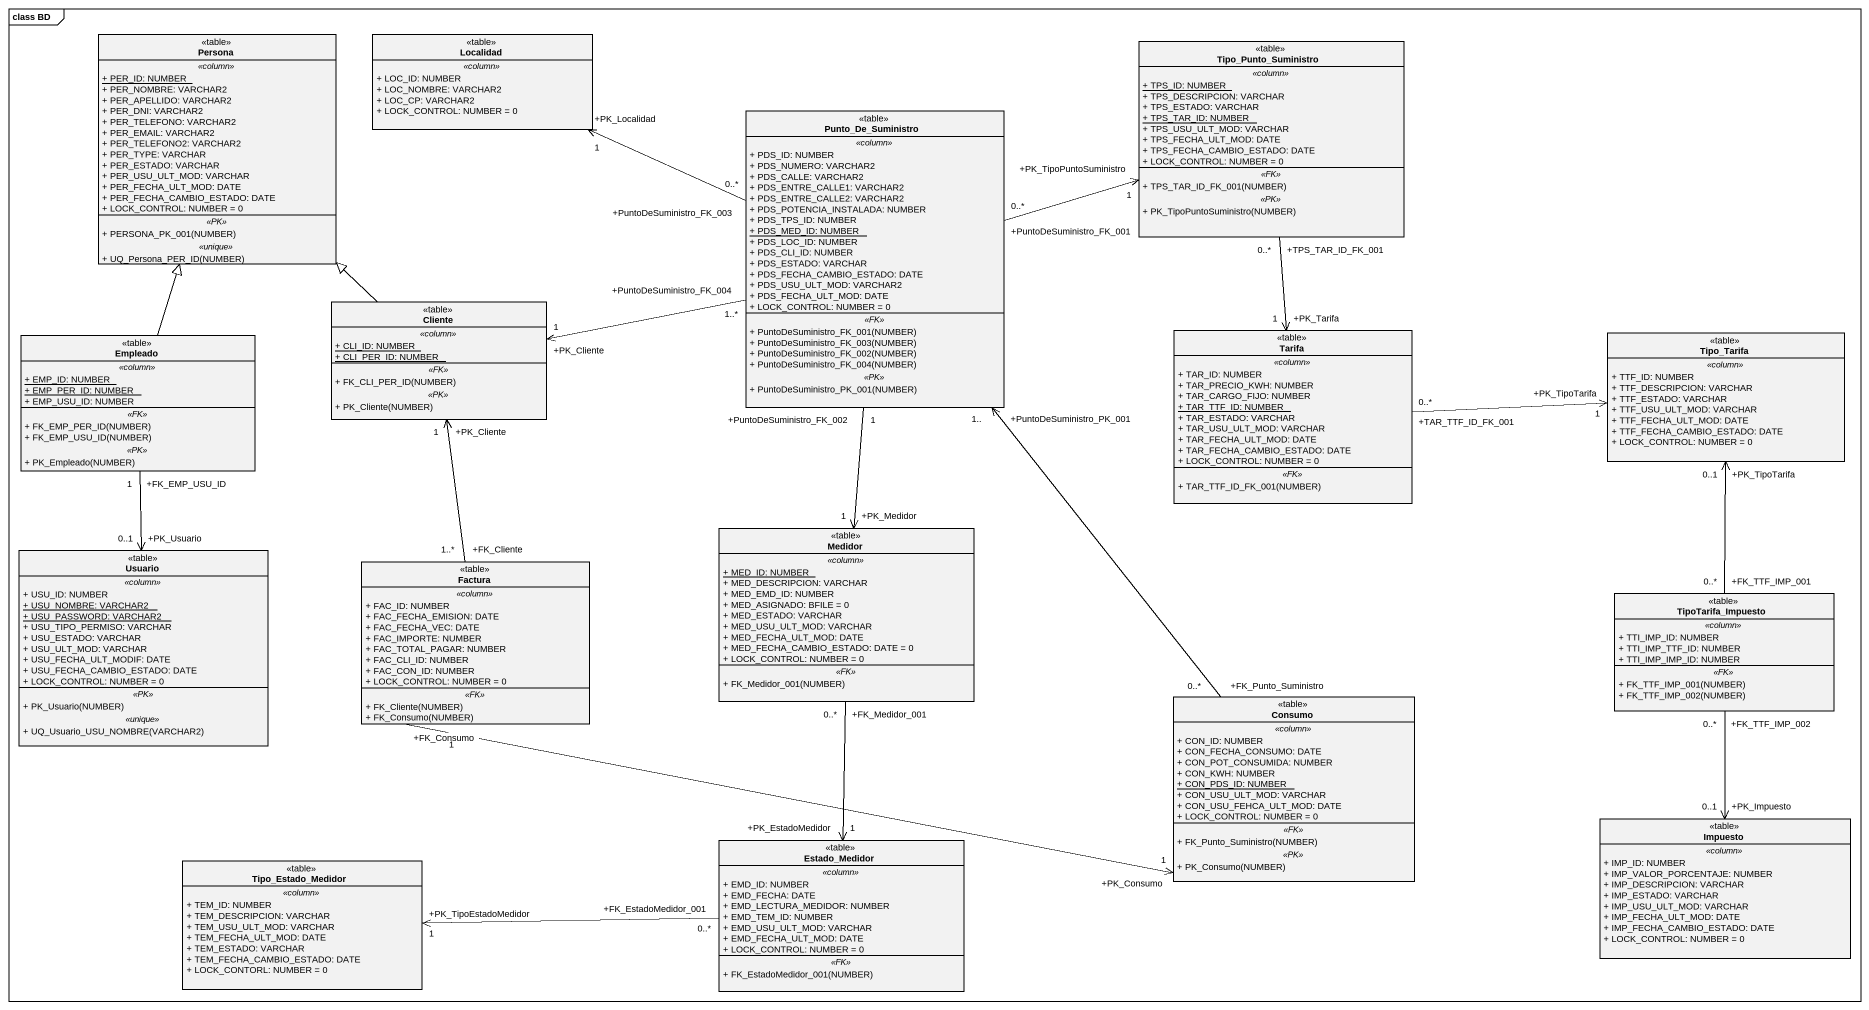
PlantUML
@startuml
mainframe class BD
hide circle
hide empty members
skinparam classAttributeIconSize 0
class Persona <<table>> {
  .. <<column>> ..
  {static} + PER_ID: NUMBER
  + PER_NOMBRE: VARCHAR2
  + PER_APELLIDO: VARCHAR2
  + PER_DNI: VARCHAR2
  + PER_TELEFONO: VARCHAR2
  + PER_EMAIL: VARCHAR2
  + PER_TELEFONO2: VARCHAR2
  + PER_TYPE: VARCHAR
  + PER_ESTADO: VARCHAR
  + PER_USU_ULT_MOD: VARCHAR
  + PER_FECHA_ULT_MOD: DATE
  + PER_FECHA_CAMBIO_ESTADO: DATE
  + LOCK_CONTROL: NUMBER = 0
  .. <<PK>> ..
  + PERSONA_PK_001(NUMBER)
  .. <<unique>> ..
  + UQ_Persona_PER_ID(NUMBER)
}
class Localidad <<table>> {
  .. <<column>> ..
  + LOC_ID: NUMBER
  + LOC_NOMBRE: VARCHAR2
  + LOC_CP: VARCHAR2
  + LOCK_CONTROL: NUMBER = 0
}
class Tipo_Punto_Suministro <<table>> {
  .. <<column>> ..
  {static} + TPS_ID: NUMBER
  + TPS_DESCRIPCION: VARCHAR
  + TPS_ESTADO: VARCHAR
  {static} + TPS_TAR_ID: NUMBER
  + TPS_USU_ULT_MOD: VARCHAR
  + TPS_FECHA_ULT_MOD: DATE
  + TPS_FECHA_CAMBIO_ESTADO: DATE
  + LOCK_CONTROL: NUMBER = 0
  .. <<FK>> ..
  + TPS_TAR_ID_FK_001(NUMBER)
  .. <<PK>> ..
  + PK_TipoPuntoSuministro(NUMBER)
}
class Punto_De_Suministro <<table>> {
  .. <<column>> ..
  + PDS_ID: NUMBER
  + PDS_NUMERO: VARCHAR2
  + PDS_CALLE: VARCHAR2
  + PDS_ENTRE_CALLE1: VARCHAR2
  + PDS_ENTRE_CALLE2: VARCHAR2
  + PDS_POTENCIA_INSTALADA: NUMBER
  + PDS_TPS_ID: NUMBER
  {static} + PDS_MED_ID: NUMBER
  + PDS_LOC_ID: NUMBER
  + PDS_CLI_ID: NUMBER
  + PDS_ESTADO: VARCHAR
  + PDS_FECHA_CAMBIO_ESTADO: DATE
  + PDS_USU_ULT_MOD: VARCHAR2
  + PDS_FECHA_ULT_MOD: DATE
  + LOCK_CONTROL: NUMBER = 0
  .. <<FK>> ..
  + PuntoDeSuministro_FK_001(NUMBER)
  + PuntoDeSuministro_FK_003(NUMBER)
  + PuntoDeSuministro_FK_002(NUMBER)
  + PuntoDeSuministro_FK_004(NUMBER)
  .. <<PK>> ..
  + PuntoDeSuministro_PK_001(NUMBER)
}
class Cliente <<table>> {
  .. <<column>> ..
  {static} + CLI_ID: NUMBER
  {static} + CLI_PER_ID: NUMBER
  .. <<FK>> ..
  + FK_CLI_PER_ID(NUMBER)
  .. <<PK>> ..
  + PK_Cliente(NUMBER)
}
class Empleado <<table>> {
  .. <<column>> ..
  {static} + EMP_ID: NUMBER
  {static} + EMP_PER_ID: NUMBER
  + EMP_USU_ID: NUMBER
  .. <<FK>> ..
  + FK_EMP_PER_ID(NUMBER)
  + FK_EMP_USU_ID(NUMBER)
  .. <<PK>> ..
  + PK_Empleado(NUMBER)
}
class Tarifa <<table>> {
  .. <<column>> ..
  + TAR_ID: NUMBER
  + TAR_PRECIO_KWH: NUMBER
  + TAR_CARGO_FIJO: NUMBER
  {static} + TAR_TTF_ID: NUMBER
  + TAR_ESTADO: VARCHAR
  + TAR_USU_ULT_MOD: VARCHAR
  + TAR_FECHA_ULT_MOD: DATE
  + TAR_FECHA_CAMBIO_ESTADO: DATE
  + LOCK_CONTROL: NUMBER = 0
  .. <<FK>> ..
  + TAR_TTF_ID_FK_001(NUMBER)
}
class Tipo_Tarifa <<table>> {
  .. <<column>> ..
  + TTF_ID: NUMBER
  + TTF_DESCRIPCION: VARCHAR
  + TTF_ESTADO: VARCHAR
  + TTF_USU_ULT_MOD: VARCHAR
  + TTF_FECHA_ULT_MOD: DATE
  + TTF_FECHA_CAMBIO_ESTADO: DATE
  + LOCK_CONTROL: NUMBER = 0
}
class Medidor <<table>> {
  .. <<column>> ..
  {static} + MED_ID: NUMBER
  + MED_DESCRIPCION: VARCHAR
  + MED_EMD_ID: NUMBER
  + MED_ASIGNADO: BFILE = 0
  + MED_ESTADO: VARCHAR
  + MED_USU_ULT_MOD: VARCHAR
  + MED_FECHA_ULT_MOD: DATE
  + MED_FECHA_CAMBIO_ESTADO: DATE = 0
  + LOCK_CONTROL: NUMBER = 0
  .. <<FK>> ..
  + FK_Medidor_001(NUMBER)
}
class Usuario <<table>> {
  .. <<column>> ..
  + USU_ID: NUMBER
  {static} + USU_NOMBRE: VARCHAR2
  {static} + USU_PASSWORD: VARCHAR2
  + USU_TIPO_PERMISO: VARCHAR
  + USU_ESTADO: VARCHAR
  + USU_ULT_MOD: VARCHAR
  + USU_FECHA_ULT_MODIF: DATE
  + USU_FECHA_CAMBIO_ESTADO: DATE
  + LOCK_CONTROL: NUMBER = 0
  .. <<PK>> ..
  + PK_Usuario(NUMBER)
  .. <<unique>> ..
  + UQ_Usuario_USU_NOMBRE(VARCHAR2)
}
class Factura <<table>> {
  .. <<column>> ..
  + FAC_ID: NUMBER
  + FAC_FECHA_EMISION: DATE
  + FAC_FECHA_VEC: DATE
  + FAC_IMPORTE: NUMBER
  + FAC_TOTAL_PAGAR: NUMBER
  + FAC_CLI_ID: NUMBER
  + FAC_CON_ID: NUMBER
  + LOCK_CONTROL: NUMBER = 0
  .. <<FK>> ..
  + FK_Cliente(NUMBER)
  + FK_Consumo(NUMBER)
}
class TipoTarifa_Impuesto <<table>> {
  .. <<column>> ..
  + TTI_IMP_ID: NUMBER
  + TTI_IMP_TTF_ID: NUMBER
  + TTI_IMP_IMP_ID: NUMBER
  .. <<FK>> ..
  + FK_TTF_IMP_001(NUMBER)
  + FK_TTF_IMP_002(NUMBER)
}
class Consumo <<table>> {
  .. <<column>> ..
  + CON_ID: NUMBER
  + CON_FECHA_CONSUMO: DATE
  + CON_POT_CONSUMIDA: NUMBER
  + CON_KWH: NUMBER
  {static} + CON_PDS_ID: NUMBER
  + CON_USU_ULT_MOD: VARCHAR
  + CON_USU_FEHCA_ULT_MOD: DATE
  + LOCK_CONTROL: NUMBER = 0
  .. <<FK>> ..
  + FK_Punto_Suministro(NUMBER)
  .. <<PK>> ..
  + PK_Consumo(NUMBER)
}
class Estado_Medidor <<table>> {
  .. <<column>> ..
  + EMD_ID: NUMBER
  + EMD_FECHA: DATE
  + EMD_LECTURA_MEDIDOR: NUMBER
  + EMD_TEM_ID: NUMBER
  + EMD_USU_ULT_MOD: VARCHAR
  + EMD_FECHA_ULT_MOD: DATE
  + LOCK_CONTROL: NUMBER = 0
  .. <<FK>> ..
  + FK_EstadoMedidor_001(NUMBER)
}
class Impuesto <<table>> {
  .. <<column>> ..
  + IMP_ID: NUMBER
  + IMP_VALOR_PORCENTAJE: NUMBER
  + IMP_DESCRIPCION: VARCHAR
  + IMP_ESTADO: VARCHAR
  + IMP_USU_ULT_MOD: VARCHAR
  + IMP_FECHA_ULT_MOD: DATE
  + IMP_FECHA_CAMBIO_ESTADO: DATE
  + LOCK_CONTROL: NUMBER = 0
}
class Tipo_Estado_Medidor <<table>> {
  .. <<column>> ..
  + TEM_ID: NUMBER
  + TEM_DESCRIPCION: VARCHAR
  + TEM_USU_ULT_MOD: VARCHAR
  + TEM_FECHA_ULT_MOD: DATE
  + TEM_ESTADO: VARCHAR
  + TEM_FECHA_CAMBIO_ESTADO: DATE
  + LOCK_CONTORL: NUMBER = 0
}
Tipo_Punto_Suministro "+TPS_TAR_ID_FK_001\n0..*" --> "+PK_Tarifa\n1" Tarifa
Punto_De_Suministro "+PuntoDeSuministro_FK_003\n0..*" -left-> "+PK_Localidad\n1" Localidad
Punto_De_Suministro "+PuntoDeSuministro_FK_001\n0..*" -right-> "+PK_TipoPuntoSuministro\n1" Tipo_Punto_Suministro
Punto_De_Suministro "+PuntoDeSuministro_FK_004\n1..*" -left-> "+PK_Cliente\n1" Cliente
Punto_De_Suministro "+PuntoDeSuministro_FK_002\n1" --> "+PK_Medidor\n1" Medidor
Cliente -up-|> Persona
Empleado -up-|> Persona
Empleado "+FK_EMP_USU_ID\n1" --> "+PK_Usuario\n0..1" Usuario
Tarifa "+TAR_TTF_ID_FK_001\n0..*" -right-> "+PK_TipoTarifa\n1" Tipo_Tarifa
Medidor "+FK_Medidor_001\n0..*" --> "+PK_EstadoMedidor\n1" Estado_Medidor
Factura "+FK_Cliente\n1..*" -up-> "+PK_Cliente\n1" Cliente
Factura "+FK_Consumo\n1" -right-> "+PK_Consumo\n1" Consumo
TipoTarifa_Impuesto "+FK_TTF_IMP_001\n0..*" -up-> "+PK_TipoTarifa\n0..1" Tipo_Tarifa
TipoTarifa_Impuesto "+FK_TTF_IMP_002\n0..*" --> "+PK_Impuesto\n0..1" Impuesto
Consumo "+FK_Punto_Suministro\n0..*" -up-> "+PuntoDeSuministro_PK_001\n1.." Punto_De_Suministro
Estado_Medidor "+FK_EstadoMedidor_001\n0..*" -left-> "+PK_TipoEstadoMedidor\n1" Tipo_Estado_Medidor
@enduml
